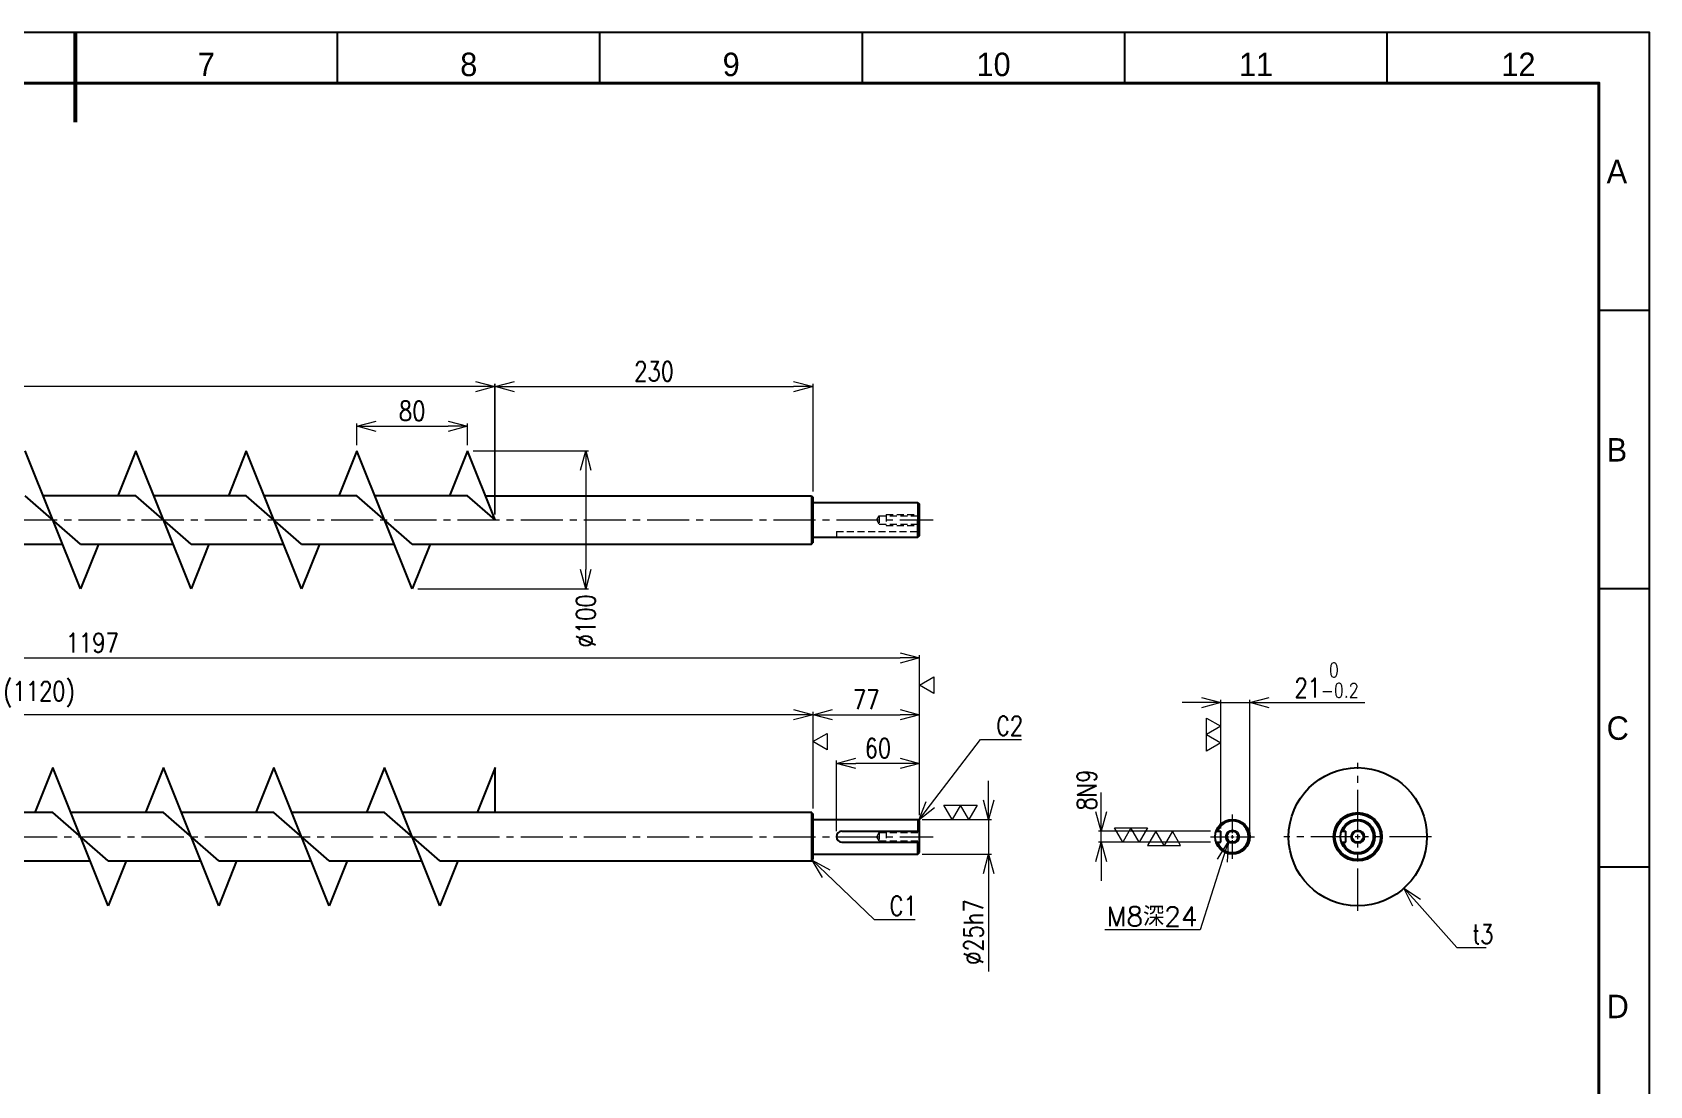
# Model space of a CAD drawing. Header units: millimetres. Extents: x 0 to 5131, y -34 to 1714.
# Drawn here: x 3960 to 5131, y 849 to 1611 of the extents above; entities that cross this region are included whole.
import ezdxf
from ezdxf import colors
from ezdxf.entities.mleader import LeaderData, LeaderLine
from ezdxf.enums import TextEntityAlignment as Align
from ezdxf.math import Vec2, Vec3

# ---------------------------------------------------------------- set-up
doc = ezdxf.new("R2010")
doc.units = ezdxf.units.MM
doc.header["$LTSCALE"] = 1.6
doc.header["$PDMODE"] = 99
doc.header["$PDSIZE"] = 1
doc.linetypes.add('CENTER2', pattern=[28.575, 19.05, -3.175, 3.175, -3.175])
doc.linetypes.add('HIDDEN2', pattern=[4.7625, 3.175, -1.5875])
for name, color, linetype, lineweight in [('01_外形線', 7, 'Continuous', 25), ('02_細線', 5, 'Continuous', 13), ('03_かくれ線', 6, 'HIDDEN2', 13), ('04_中心線', 1, 'CENTER2', 9), ('07_寸法線', 3, 'Continuous', 9), ('99_図枠', 7, 'Continuous', 40)]:
    doc.layers.add(name, color=color, linetype=linetype, lineweight=lineweight)
doc.styles.add('KSS_TXT', font='txt.shx', dxfattribs={"bigfont": 'extfont2.shx'})
doc.styles.add('寸法用', font='simplex.shx', dxfattribs={"width": 0.8, "bigfont": '@extfont2.shx'})
doc.styles.add('表題用', font='MS PGothic.ttf')
doc.dimstyles.new('機械製図用', dxfattribs={"dimtxt": 3.5, "dimasz": 3.5, "dimexe": 2, "dimexo": 0, "dimgap": 1.2, "dimtad": 1, "dimdsep": 46, "dimtxsty": '寸法用', "dimblk": 'OPEN30', "dimcen": 0, "dimclrd": 256, "dimclre": 256, "dimclrt": 7, "dimazin": 2, "dimtm": 1e-09, "dimtfac": 0.75, "dimtmove": 0, "dimatfit": 3, "dimldrblk": 'OPEN30', "dimfxl": 1, "dimlwd": -1, "dimlwe": -1, "dimarcsym": 0})

# ---------------------------------------------------------------- blocks, each defined once
blk = doc.blocks.new('p1ba01')
for p, q in [((0, 0), (-1.5, 2.6)), ((-1.5, 2.6), (1.5, 2.6)), ((1.5, 2.6), (0, 0))]:
    blk.add_line(p, q)
blk = doc.blocks.new('_Open30')
at = {"color": 0, "linetype": 'ByBlock', "lineweight": -2}
for p, q in [((-1, 0.268), (0, 0)), ((0, 0), (-1, -0.268)), ((0, 0), (-1, 0))]:
    blk.add_line(p, q, dxfattribs=at)
blk = doc.blocks.new('*D248')
at = {"layer": '07_寸法線', "transparency": 16777216}
for p, q in [((4733.8, 1047), (4733.8, 1061)), ((4813, 1033), (4731.8, 1033)), ((4733.8, 1025), (4733.8, 1033)), ((4813, 1025), (4731.8, 1025)), ((4733.8, 1011), (4733.8, 997))]:
    blk.add_line(p, q, dxfattribs=at)
at = {"layer": 'Defpoints', "color": 0, "transparency": 16777216}
for p in [(4733.8, 1033), (4817, 1033), (4817, 1025)]:
    blk.add_point(p, dxfattribs=at)
at = {"layer": '07_寸法線', "transparency": 16777216, "xscale": 14, "yscale": 14, "zscale": 14}
for p, rotation in [((4733.8, 1033), 270), ((4733.8, 1025), 90)]:
    blk.add_blockref('_Open30', p, dxfattribs=dict(at, rotation=rotation))
at = {"layer": '07_寸法線', "color": 7, "transparency": 16777216, "insert": (4723.4, 1062.8), "char_height": 14, "attachment_point": 5, "rotation": 90, "style": '寸法用'}
blk.add_mtext('8N9', dxfattribs=at)
blk = doc.blocks.new('p1ba02')
for p, q in [((-1.5, 2.6), (1.5, 2.6)), ((0, 0), (-1.5, 2.6)), ((1.5, 2.6), (0, 0)), ((3, 0), (1.5, 2.6)), ((1.5, 2.6), (4.5, 2.6)), ((4.5, 2.6), (3, 0))]:
    blk.add_line(p, q)
blk = doc.blocks.new('*D249')
at = {"layer": '07_寸法線', "transparency": 16777216}
for p, q in [((4652.4, 1055.5), (4652.4, 1069.5)), ((4604.3, 1041.5), (4654.4, 1041.5)), ((4652.4, 1041.5), (4652.4, 1016.5)), ((4604.3, 1016.5), (4654.4, 1016.5)), ((4652.4, 1002.5), (4652.4, 931.4))]:
    blk.add_line(p, q, dxfattribs=at)
at = {"layer": 'Defpoints', "color": 0, "transparency": 16777216}
for p in [(4600.3, 1041.5), (4600.3, 1016.5), (4652.4, 1016.5)]:
    blk.add_point(p, dxfattribs=at)
at = {"layer": '07_寸法線', "transparency": 16777216, "xscale": 14, "yscale": 14, "zscale": 14}
for p, rotation in [((4652.4, 1041.5), 270), ((4652.4, 1016.5), 90)]:
    blk.add_blockref('_Open30', p, dxfattribs=dict(at, rotation=rotation))
at = {"layer": '07_寸法線', "color": 7, "transparency": 16777216, "insert": (4641.4, 960), "char_height": 14, "attachment_point": 5, "rotation": 90, "style": '寸法用'}
blk.add_mtext('%%C25h7', dxfattribs=at)
blk = doc.blocks.new('*D250')
at = {"layer": '07_寸法線', "transparency": 16777216}
for p, q in [((4542.3, 1033), (4542.3, 1084.1)), ((4588.3, 1082.1), (4556.3, 1082.1)), ((4602.3, 1044.5), (4602.3, 1084.1))]:
    blk.add_line(p, q, dxfattribs=at)
at = {"layer": 'Defpoints', "color": 0, "transparency": 16777216}
for p in [(4542.3, 1082.1), (4602.3, 1040.5), (4542.3, 1029)]:
    blk.add_point(p, dxfattribs=at)
at = {"layer": '07_寸法線', "transparency": 16777216, "xscale": 14, "yscale": 14, "zscale": 14, "rotation": 180}
blk.add_blockref('_Open30', (4542.3, 1082.1), dxfattribs=at)
at = {"layer": '07_寸法線', "transparency": 16777216, "xscale": 14, "yscale": 14, "zscale": 14}
blk.add_blockref('_Open30', (4602.3, 1082.1), dxfattribs=at)
at = {"layer": '07_寸法線', "color": 7, "transparency": 16777216, "insert": (4572.3, 1093.1), "char_height": 14, "attachment_point": 5, "style": '寸法用'}
blk.add_mtext('60', dxfattribs=at)
blk = doc.blocks.new('*D251')
at = {"layer": '07_寸法線', "transparency": 16777216}
for p, q in [((4525.3, 1049.5), (4525.3, 1119.3)), ((4539.3, 1117.3), (4588.3, 1117.3)), ((4602.3, 1044.5), (4602.3, 1119.3))]:
    blk.add_line(p, q, dxfattribs=at)
at = {"layer": 'Defpoints', "color": 0, "transparency": 16777216}
for p in [(4602.3, 1117.3), (4525.3, 1045.5), (4602.3, 1040.5)]:
    blk.add_point(p, dxfattribs=at)
at = {"layer": '07_寸法線', "transparency": 16777216, "xscale": 14, "yscale": 14, "zscale": 14, "rotation": 180}
blk.add_blockref('_Open30', (4525.3, 1117.3), dxfattribs=at)
at = {"layer": '07_寸法線', "transparency": 16777216, "xscale": 14, "yscale": 14, "zscale": 14}
blk.add_blockref('_Open30', (4602.3, 1117.3), dxfattribs=at)
at = {"layer": '07_寸法線', "color": 7, "transparency": 16777216, "insert": (4563.8, 1128.3), "char_height": 14, "attachment_point": 5, "style": '寸法用'}
blk.add_mtext('77', dxfattribs=at)
blk = doc.blocks.new('*D252')
at = {"layer": '07_寸法線', "transparency": 16777216}
for p, q in [((3405.3, 1048.5), (3405.3, 1119.3)), ((4511.3, 1117.3), (3419.3, 1117.3)), ((4525.3, 1049.5), (4525.3, 1119.3))]:
    blk.add_line(p, q, dxfattribs=at)
at = {"layer": 'Defpoints', "color": 0, "transparency": 16777216}
for p in [(3405.3, 1117.3), (3405.3, 1044.5), (4525.3, 1045.5)]:
    blk.add_point(p, dxfattribs=at)
at = {"layer": '07_寸法線', "transparency": 16777216, "xscale": 14, "yscale": 14, "zscale": 14, "rotation": 180}
blk.add_blockref('_Open30', (3405.3, 1117.3), dxfattribs=at)
at = {"layer": '07_寸法線', "transparency": 16777216, "xscale": 14, "yscale": 14, "zscale": 14}
blk.add_blockref('_Open30', (4525.3, 1117.3), dxfattribs=at)
at = {"layer": '07_寸法線', "color": 7, "transparency": 16777216, "insert": (3965.3, 1132), "char_height": 14, "attachment_point": 5, "style": '寸法用'}
blk.add_mtext('(1120)', dxfattribs=at)
blk = doc.blocks.new('*D253')
at = {"layer": '07_寸法線', "transparency": 16777216}
for p, q in [((3405.3, 1048.5), (3405.3, 1160.4)), ((4602.3, 1044.5), (4602.3, 1160.4)), ((3419.3, 1158.4), (4588.3, 1158.4))]:
    blk.add_line(p, q, dxfattribs=at)
at = {"layer": 'Defpoints', "color": 0, "transparency": 16777216}
for p in [(4602.3, 1158.4), (3405.3, 1044.5), (4602.3, 1040.5)]:
    blk.add_point(p, dxfattribs=at)
at = {"layer": '07_寸法線', "transparency": 16777216, "xscale": 14, "yscale": 14, "zscale": 14, "rotation": 180}
blk.add_blockref('_Open30', (3405.3, 1158.4), dxfattribs=at)
at = {"layer": '07_寸法線', "transparency": 16777216, "xscale": 14, "yscale": 14, "zscale": 14}
blk.add_blockref('_Open30', (4602.3, 1158.4), dxfattribs=at)
at = {"layer": '07_寸法線', "color": 7, "transparency": 16777216, "insert": (4003.8, 1169.4), "char_height": 14, "attachment_point": 5, "style": '寸法用'}
blk.add_mtext('1197', dxfattribs=at)
blk = doc.blocks.new('*D258')
at = {"layer": '07_寸法線', "transparency": 16777216}
for p, q in [((4279.3, 1308.3), (4362.9, 1308.3)), ((4360.9, 1294.3), (4360.9, 1222.3)), ((4239.3, 1208.3), (4362.9, 1208.3))]:
    blk.add_line(p, q, dxfattribs=at)
at = {"layer": 'Defpoints', "color": 0, "transparency": 16777216}
for p in [(4275.3, 1308.3), (4235.3, 1208.3), (4360.9, 1208.3)]:
    blk.add_point(p, dxfattribs=at)
at = {"layer": '07_寸法線', "transparency": 16777216, "xscale": 14, "yscale": 14, "zscale": 14}
for p, rotation in [((4360.9, 1308.3), 90), ((4360.9, 1208.3), 270)]:
    blk.add_blockref('_Open30', p, dxfattribs=dict(at, rotation=rotation))
at = {"layer": '07_寸法線', "color": 7, "transparency": 16777216, "insert": (4360.9, 1185.2), "char_height": 14, "attachment_point": 5, "rotation": 90, "style": '寸法用'}
blk.add_mtext('%%C100', dxfattribs=at)
blk = doc.blocks.new('*D256')
at = {"layer": '07_寸法線', "transparency": 16777216}
for p, q in [((4195.3, 1312.3), (4195.3, 1328.1)), ((4209.3, 1326.1), (4261.3, 1326.1)), ((4275.3, 1312.3), (4275.3, 1328.1))]:
    blk.add_line(p, q, dxfattribs=at)
at = {"layer": 'Defpoints', "color": 0, "transparency": 16777216}
for p in [(4275.3, 1326.1), (4195.3, 1308.3), (4275.3, 1308.3)]:
    blk.add_point(p, dxfattribs=at)
at = {"layer": '07_寸法線', "transparency": 16777216, "xscale": 14, "yscale": 14, "zscale": 14, "rotation": 180}
blk.add_blockref('_Open30', (4195.3, 1326.1), dxfattribs=at)
at = {"layer": '07_寸法線', "transparency": 16777216, "xscale": 14, "yscale": 14, "zscale": 14}
blk.add_blockref('_Open30', (4275.3, 1326.1), dxfattribs=at)
at = {"layer": '07_寸法線', "color": 7, "transparency": 16777216, "insert": (4235.3, 1337.1), "char_height": 14, "attachment_point": 5, "style": '寸法用'}
blk.add_mtext('80', dxfattribs=at)
blk = doc.blocks.new('*D257')
at = {"layer": '07_寸法線', "transparency": 16777216}
for p, q in [((4295.3, 1262.3), (4295.3, 1356.8)), ((4309.3, 1354.8), (4511.3, 1354.8)), ((4525.3, 1278.8), (4525.3, 1356.8))]:
    blk.add_line(p, q, dxfattribs=at)
at = {"layer": 'Defpoints', "color": 0, "transparency": 16777216}
for p in [(4525.3, 1354.8), (4525.3, 1274.8), (4295.3, 1258.3)]:
    blk.add_point(p, dxfattribs=at)
at = {"layer": '07_寸法線', "transparency": 16777216, "xscale": 14, "yscale": 14, "zscale": 14, "rotation": 180}
blk.add_blockref('_Open30', (4295.3, 1354.8), dxfattribs=at)
at = {"layer": '07_寸法線', "transparency": 16777216, "xscale": 14, "yscale": 14, "zscale": 14}
blk.add_blockref('_Open30', (4525.3, 1354.8), dxfattribs=at)
at = {"layer": '07_寸法線', "color": 7, "transparency": 16777216, "insert": (4410.3, 1365.8), "char_height": 14, "attachment_point": 5, "style": '寸法用'}
blk.add_mtext('230', dxfattribs=at)
blk = doc.blocks.new('*D255')
at = {"layer": '07_寸法線', "transparency": 16777216}
for p, q in [((3415, 1262.3), (3415, 1356.8)), ((4281, 1354.8), (3429, 1354.8)), ((4295, 1262.3), (4295, 1356.8))]:
    blk.add_line(p, q, dxfattribs=at)
at = {"layer": 'Defpoints', "color": 0, "transparency": 16777216}
for p in [(3415, 1354.8), (3415, 1258.3), (4295, 1258.3)]:
    blk.add_point(p, dxfattribs=at)
at = {"layer": '07_寸法線', "transparency": 16777216, "xscale": 14, "yscale": 14, "zscale": 14, "rotation": 180}
blk.add_blockref('_Open30', (3415, 1354.8), dxfattribs=at)
at = {"layer": '07_寸法線', "transparency": 16777216, "xscale": 14, "yscale": 14, "zscale": 14}
blk.add_blockref('_Open30', (4295, 1354.8), dxfattribs=at)
at = {"layer": '07_寸法線', "color": 7, "transparency": 16777216, "insert": (3855, 1369.5), "char_height": 14, "attachment_point": 5, "style": '寸法用'}
blk.add_mtext('11x80=880(右巻き)', dxfattribs=at)
blk = doc.blocks.new('*U245')
at = {"layer": '04_中心線', "color": 0, "linetype": 'CENTER2', "transparency": 16777216}
for p, q in [((0, 3.5), (0, 53.5)), ((-53.5, 0), (-3.5, 0)), ((3.5, 0), (53.5, 0)), ((0, -53.5), (0, -3.5))]:
    blk.add_line(p, q, dxfattribs=at)
at = {"layer": '04_中心線', "color": 0, "linetype": 'Continuous', "transparency": 16777216}
for p, q in [((-1.75, 0), (1.75, 0)), ((0, -1.75), (0, 1.75))]:
    blk.add_line(p, q, dxfattribs=at)
blk = doc.blocks.new('*U246')
at = {"layer": '04_中心線', "color": 0, "linetype": 'CENTER2', "transparency": 16777216}
for p, q in [((0, 2.5), (0, 16)), ((-16, 0), (-2.5, 0)), ((2.5, 0), (16, 0)), ((0, -16), (0, -2.5))]:
    blk.add_line(p, q, dxfattribs=at)
at = {"layer": '04_中心線', "color": 0, "linetype": 'Continuous', "transparency": 16777216}
for p, q in [((-1.25, 0), (1.25, 0)), ((0, -1.25), (0, 1.25))]:
    blk.add_line(p, q, dxfattribs=at)
blk = doc.blocks.new('*D247')
at = {"layer": '07_寸法線', "transparency": 16777216}
for p, q in [((4806.3, 1126.1), (4792.3, 1126.1)), ((4820.3, 1035), (4820.3, 1128.1)), ((4820.3, 1126.1), (4841.3, 1126.1)), ((4841.3, 1031), (4841.3, 1128.1)), ((4855.3, 1126.1), (4924.5, 1126.1))]:
    blk.add_line(p, q, dxfattribs=at)
at = {"layer": 'Defpoints', "color": 0, "transparency": 16777216}
for p in [(4841.3, 1126.1), (4820.3, 1033), (4841.3, 1029)]:
    blk.add_point(p, dxfattribs=at)
at = {"layer": '07_寸法線', "transparency": 16777216, "xscale": 14, "yscale": 14, "zscale": 14}
blk.add_blockref('_Open30', (4820.3, 1126.1), dxfattribs=at)
at = {"layer": '07_寸法線', "transparency": 16777216, "xscale": 14, "yscale": 14, "zscale": 14, "rotation": 180}
blk.add_blockref('_Open30', (4841.3, 1126.1), dxfattribs=at)
at = {"layer": '07_寸法線', "color": 7, "transparency": 16777216, "insert": (4896.9, 1142.3), "char_height": 14, "attachment_point": 5, "style": '寸法用'}
blk.add_mtext('21{\\H10.5;\\S 0^ -0.2;}', dxfattribs=at)

msp = doc.modelspace()

# ---------------------------------------------------------------- linework, layer by layer
at = {"color": 0}
for p, q in [((3995.253, 1208.289), (3955.253, 1308.289)), ((4035.253, 1308.289), (4022.253, 1275.789)), ((4075.253, 1208.289), (4035.253, 1308.289)), ((4115.253, 1308.289), (4102.253, 1275.789)), ((4155.253, 1208.289), (4115.253, 1308.289)), ((4195.253, 1308.289), (4182.253, 1275.789)), ((4235.253, 1208.289), (4195.253, 1308.289)), ((4275.253, 1308.289), (4262.253, 1275.789)), ((4295.253, 1258.289), (4275.253, 1308.289)), ((3995.253, 1240.789), (3955.253, 1275.789)), ((4075.253, 1240.789), (4035.253, 1275.789)), ((4155.253, 1240.789), (4115.253, 1275.789)), ((4235.253, 1240.789), (4195.253, 1275.789)), ((4295.253, 1258.289), (4275.253, 1275.789)), ((4288.253, 1275.789), (4524.253, 1275.789)), ((4008.253, 1240.789), (3995.253, 1208.289)), ((4088.253, 1240.789), (4075.253, 1208.289)), ((4168.253, 1240.789), (4155.253, 1208.289)), ((4235.253, 1240.789), (4524.253, 1240.789)), ((4248.253, 1240.789), (4235.253, 1208.289)), ((3975.253, 1078.985), (3962.253, 1046.485)), ((4015.253, 978.985), (3975.253, 1078.985)), ((4055.253, 1078.985), (4042.253, 1046.485)), ((4095.253, 978.985), (4055.253, 1078.985)), ((4135.253, 1078.985), (4122.253, 1046.485)), ((4175.253, 978.985), (4135.253, 1078.985)), ((4215.253, 1078.985), (4202.253, 1046.485)), ((4255.253, 978.985), (4215.253, 1078.985)), ((4295.253, 1078.985), (4282.253, 1046.485)), ((4295.253, 1046.485), (4295.253, 1078.985)), ((4015.253, 1011.485), (3975.253, 1046.485)), ((4095.253, 1011.485), (4055.253, 1046.485)), ((4175.253, 1011.485), (4135.253, 1046.485)), ((4255.253, 1011.485), (4215.253, 1046.485)), ((4546.253, 1032.985), (4602.253, 1032.985)), ((4546.253, 1024.985), (4602.253, 1024.985)), ((4028.253, 1011.485), (4015.253, 978.985)), ((4108.253, 1011.485), (4095.253, 978.985)), ((4188.253, 1011.485), (4175.253, 978.985)), ((4255.253, 1011.485), (4524.553, 1011.485)), ((4268.253, 1011.485), (4255.253, 978.985))]:
    msp.add_line(p, q, dxfattribs=at)
for p, q in [((4524.253, 1275.789), (4524.253, 1240.789)), ((4524.253, 1275.789), (4525.253, 1274.789)), ((4525.253, 1274.789), (4525.253, 1241.789)), ((4525.253, 1270.789), (4601.253, 1270.789)), ((4601.253, 1270.789), (4602.253, 1269.789)), ((4601.253, 1270.789), (4601.253, 1258.289)), ((4602.253, 1246.789), (4602.253, 1269.789)), ((4601.253, 1245.789), (4601.253, 1258.289)), ((4524.253, 1240.789), (4525.253, 1241.789)), ((4525.253, 1245.789), (4601.253, 1245.789)), ((4601.253, 1245.789), (4602.253, 1246.789)), ((4524.253, 1046.485), (4524.253, 1011.485)), ((4524.253, 1046.485), (4525.253, 1045.485)), ((4525.253, 1045.485), (4525.253, 1012.485)), ((4525.253, 1041.485), (4601.253, 1041.485)), ((4601.253, 1041.485), (4602.253, 1040.485)), ((4601.253, 1041.485), (4601.253, 1032.985)), ((4602.253, 1017.485), (4602.253, 1040.485)), ((4601.253, 1016.485), (4601.253, 1024.985)), ((4524.253, 1011.485), (4525.253, 1012.485)), ((4525.253, 1016.485), (4601.253, 1016.485)), ((4601.253, 1016.485), (4602.253, 1017.485))]:
    msp.add_line(p, q)
for points in [[(4035.253, 1275.789), (3968.253, 1275.789)], [(4115.253, 1275.789), (4048.253, 1275.789)], [(4195.253, 1275.789), (4128.253, 1275.789)], [(4275.253, 1275.789), (4208.253, 1275.789)], [(3915.253, 1240.789), (3982.253, 1240.789)], [(3995.253, 1240.789), (4062.253, 1240.789)], [(4075.253, 1240.789), (4142.253, 1240.789)], [(4155.253, 1240.789), (4222.253, 1240.789)], [(3975.253, 1046.485), (3908.253, 1046.485)], [(4055.253, 1046.485), (3988.253, 1046.485)], [(4135.253, 1046.485), (4068.253, 1046.485)], [(4215.253, 1046.485), (4148.253, 1046.485)], [(4524.553, 1046.485), (4228.253, 1046.485)], [(3935.253, 1011.485), (4002.253, 1011.485)], [(4015.253, 1011.485), (4082.253, 1011.485)], [(4095.253, 1011.485), (4162.253, 1011.485)], [(4175.253, 1011.485), (4242.253, 1011.485)]]:
    msp.add_lwpolyline(points, dxfattribs=at)
msp.add_circle((4919.434, 1028.985), 50, dxfattribs=at)
for radius in [17.5, 16.5]:
    msp.add_circle((4919.434, 1028.985), radius)
msp.add_arc((4546.253, 1028.985), 4, 90, 270, dxfattribs=at)
at = {"layer": '01_外形線'}
for p, q in [((4816.97, 1032.985), (4820.313, 1032.985)), ((4820.313, 1024.985), (4820.313, 1032.985)), ((4907.591, 1032.985), (4910.934, 1032.985)), ((4910.934, 1024.985), (4910.934, 1032.985)), ((4816.97, 1024.985), (4820.313, 1024.985)), ((4907.591, 1024.985), (4910.934, 1024.985))]:
    msp.add_line(p, q, dxfattribs=at)
for centre, radius in [((4828.813, 1028.985), 12.5), ((4828.813, 1028.985), 4), ((4919.434, 1028.985), 12.5), ((4919.434, 1028.985), 4)]:
    msp.add_circle(centre, radius, dxfattribs=at)
for centre in [(4828.813, 1028.985), (4919.434, 1028.985)]:
    msp.add_arc(centre, 11.5, 200.354406, 159.645594, dxfattribs=at)
at = {"layer": '02_細線'}
for centre in [(4828.813, 1028.985), (4919.434, 1028.985)]:
    msp.add_circle(centre, 5, dxfattribs=at)
at = {"layer": '03_かくれ線'}
for p, q in [((4571.522, 1258.289), (4573.253, 1261.289)), ((4573.253, 1255.289), (4571.522, 1258.289)), ((4573.253, 1261.289), (4573.253, 1255.289)), ((4573.253, 1261.289), (4602.253, 1261.289)), ((4573.253, 1255.289), (4602.253, 1255.289)), ((4578.253, 1262.289), (4602.253, 1262.289)), ((4578.253, 1262.289), (4578.253, 1254.289)), ((4578.253, 1254.289), (4602.253, 1254.289)), ((4542.253, 1249.789), (4542.253, 1245.789)), ((4542.253, 1249.789), (4602.253, 1249.789)), ((4571.522, 1028.985), (4573.253, 1031.985)), ((4573.253, 1031.985), (4573.253, 1025.985)), ((4573.253, 1031.985), (4602.253, 1031.985)), ((4578.253, 1032.985), (4602.253, 1032.985)), ((4578.253, 1032.985), (4578.253, 1024.985)), ((4573.253, 1025.985), (4571.522, 1028.985)), ((4573.253, 1025.985), (4602.253, 1025.985)), ((4578.253, 1024.985), (4602.253, 1024.985))]:
    msp.add_line(p, q, dxfattribs=at)
at = {"layer": '04_中心線'}
for p, q in [((3399.37, 1258.289), (4612.253, 1258.289)), ((3399.37, 1028.985), (4612.253, 1028.985))]:
    msp.add_line(p, q, dxfattribs=at)
at = {"layer": '99_図枠', "lineweight": 53}
msp.add_line((3991.382, 1611.12), (3991.382, 1546.063), dxfattribs=at)
at = {"layer": '99_図枠', "lineweight": 25}
for p, q in [((4181.264, 1574.349), (4181.264, 1611.12)), ((4371.146, 1574.349), (4371.146, 1611.12)), ((4561.028, 1574.349), (4561.028, 1611.12)), ((4561.028, 1574.349), (4561.028, 1611.12)), ((4750.91, 1574.349), (4750.91, 1611.12)), ((4940.792, 1574.349), (4940.792, 1611.12)), ((5130.674, 1409.709), (5093.903, 1409.709)), ((5130.674, 1208.299), (5093.903, 1208.299)), ((5130.674, 1006.888), (5093.903, 1006.888))]:
    msp.add_line(p, q, dxfattribs=at)
at = {"layer": '99_図枠'}
msp.add_lwpolyline([(2962.292, 36.607), (5093.903, 36.607), (5093.903, 1574.349), (2962.292, 1574.349)], close=True, dxfattribs=at)
at = {"layer": 'Defpoints'}
msp.add_lwpolyline([(2852.09, 0), (5130.674, 0), (5130.674, 1611.12), (2852.09, 1611.12)], close=True, dxfattribs=at)

# ---------------------------------------------------------------- block references
at = {"layer": '04_中心線', "linetype": 'CENTER2', "rotation": 90.00000000000001}
msp.add_blockref('*U245', (4919.434, 1028.985), dxfattribs=at)
at = {"layer": '04_中心線', "linetype": 'CENTER2'}
msp.add_blockref('*U246', (4828.813, 1028.985), dxfattribs=at)
at = {"layer": '07_寸法線', "yscale": 4, "zscale": 4}
for name, p, xscale, rotation in [('p1ba01', (4602.253, 1138.695), 4, 270), ('p1ba02', (4820.313, 1096.903), 4, 90), ('p1ba01', (4525.253, 1097.812), 4, 270), ('p1ba02', (4773.298, 1032.985), -4, 180)]:
    msp.add_blockref(name, p, dxfattribs=dict(at, xscale=xscale, rotation=rotation))
at = {"layer": '07_寸法線', "xscale": 4, "yscale": 4, "zscale": 4}
for p in [(4626.032, 1041.485), (4749.384, 1024.985)]:
    msp.add_blockref('p1ba02', p, dxfattribs=at)

# ---------------------------------------------------------------- texts
at = {"layer": '99_図枠', "lineweight": 13, "style": '表題用'}
for s, height, p in [('7', 16.971, (4086.323, 1574.349)), ('8', 16.971, (4276.205, 1574.349)), ('9', 16.971, (4466.087, 1574.349)), ('10', 16.9714, (4655.969, 1574.349)), ('11', 16.9714, (4845.851, 1574.349)), ('12', 16.9714, (5035.733, 1574.349))]:
    msp.add_text(s, height=height, dxfattribs=at).set_placement(p, align=Align.BOTTOM_CENTER)
for s, p in [('A', (5099.56, 1510.415)), ('B', (5099.56, 1309.004)), ('C', (5099.56, 1107.594)), ('D', (5099.56, 906.183))]:
    msp.add_text(s, height=16.971, dxfattribs=at).set_placement(p, align=Align.MIDDLE_LEFT)

# ---------------------------------------------------------------- dimensions: what is measured, and where the dimension line sits
at = {"layer": '07_寸法線'}
for base, p1, p2, angle, text, picture, middle in [((3414.953, 1354.788), (4294.953, 1258.289), (3414.953, 1258.289), 180, '11x80=<>(右巻き)', '*D255', (3854.953, 1369.455)), ((4652.43, 1016.485), (4600.253, 1041.485), (4600.253, 1016.485), 270, '%%C<>h7', '*D249', (4641.43, 959.952))]:
    dim = msp.add_linear_dim(base=base, p1=p1, p2=p2, angle=angle, text=text, dimstyle='機械製図用', override={"dimtxt": 14, "dimasz": 14, "dimexo": 4, "dimgap": 4}, dxfattribs=at)
    dim.commit()
    dim.dimension.update_dxf_attribs({"geometry": picture, "text_midpoint": middle})
for base, p1, p2, override, picture, middle in [((4525.253, 1354.788), (4295.253, 1258.289), (4525.253, 1274.789), {"dimtxt": 14, "dimasz": 14, "dimexo": 4, "dimgap": 4}, '*D257', (4410.253, 1365.788)), ((4275.253, 1326.115), (4195.253, 1308.289), (4275.253, 1308.289), {"dimtxt": 14, "dimasz": 14, "dimexo": 4, "dimgap": 4}, '*D256', (4235.253, 1337.115)), ((4841.313, 1126.094), (4820.313, 1032.985), (4841.313, 1028.985), {"dimtxt": 14, "dimasz": 14, "dimexo": 2, "dimgap": 4, "dimtol": 1, "dimlim": 0, "dimtm": 0.2}, '*D247', (4896.913, 1142.344))]:
    dim = msp.add_linear_dim(base=base, p1=p1, p2=p2, angle=180, dimstyle='機械製図用', override=override, dxfattribs=at)
    dim.commit()
    dim.dimension.update_dxf_attribs({"geometry": picture, "text_midpoint": middle})
for base, p1, p2, text, picture, middle in [((4360.851, 1208.289), (4275.253, 1308.289), (4235.253, 1208.289), '%%C<>', '*D258', (4360.851, 1185.185)), ((4733.82, 1032.985), (4816.97, 1024.985), (4816.97, 1032.985), '<>N9', '*D248', (4723.434, 1062.766))]:
    dim = msp.add_linear_dim(base=base, p1=p1, p2=p2, angle=90, text=text, dimstyle='機械製図用', override={"dimtxt": 14, "dimasz": 14, "dimexo": 4, "dimgap": 4, "dimtmove": 2}, dxfattribs=at)
    dim.commit()
    dim.dimension.update_dxf_attribs({"geometry": picture, "text_midpoint": middle, "dimtype": 160})
for base, p1, p2, picture, middle in [((4602.253, 1158.443), (3405.253, 1044.485), (4602.253, 1040.485), '*D253', (4003.753, 1169.443)), ((4602.253, 1117.346), (4525.253, 1045.485), (4602.253, 1040.485), '*D251', (4563.753, 1128.346)), ((4542.253, 1082.116), (4602.253, 1040.485), (4542.253, 1028.985), '*D250', (4572.253, 1093.116))]:
    dim = msp.add_linear_dim(base=base, p1=p1, p2=p2, dimstyle='機械製図用', override={"dimtxt": 14, "dimasz": 14, "dimexo": 4, "dimgap": 4}, dxfattribs=at)
    dim.commit()
    dim.dimension.update_dxf_attribs({"geometry": picture, "text_midpoint": middle})
dim = msp.add_linear_dim(base=(3405.253, 1117.346), p1=(4525.253, 1045.485), p2=(3405.253, 1044.485), text='(<>)', dimstyle='機械製図用', override={"dimtxt": 14, "dimasz": 14, "dimexo": 4, "dimgap": 4}, dxfattribs=at)
dim.commit()
dim.dimension.update_dxf_attribs({"geometry": '*D252', "text_midpoint": (3965.253, 1132.012)})

# ---------------------------------------------------------------- leaders
ml = msp.add_multileader_mtext('Standard', dxfattribs=at)
ml.set_content('C2', color=7, style='寸法用')
ml.set_leader_properties(color=256, linetype='ByLayer', lineweight=-1)
ml.set_arrow_properties(name='OPEN30')
ml.build(insert=Vec2(0, 0))
ml.multileader.update_dxf_attribs({"has_dogleg": 0, "text_left_attachment_type": 6, "text_right_attachment_type": 6, "arrow_head_size": 14})
ctx = ml.context
ctx.base_point, ctx.char_height, ctx.arrow_head_size, ctx.landing_gap_size, ctx.plane_origin = Vec3(4646.53, 1099.485), 14, 14, 11.2, Vec3(4878.337, 800.963)
ctx.left_attachment, ctx.right_attachment = 6, 6
notes = []
notes.append((ctx, [(0, (1, 1, 0), (4601.73, 1099.485), (1, 0), 44.8, [(0, [(4601.753, 1040.985)], 0, [])])]))
ctx.mtext.insert, ctx.mtext.width, ctx.mtext.defined_height, ctx.mtext.line_spacing_factor, ctx.mtext.flow_direction = Vec3(4657.73, 1116.285), 100, 17.693, 3, 5
ml = msp.add_multileader_mtext('Standard', dxfattribs=at)
ml.set_content('M8深24', color=7, style='KSS_TXT')
ml.set_leader_properties(color=256, linetype='ByLayer', lineweight=-1)
ml.set_arrow_properties(name='OPEN30')
ml.build(insert=Vec2(0, 0))
ml.multileader.update_dxf_attribs({"has_dogleg": 0, "text_left_attachment_type": 6, "text_right_attachment_type": 6, "arrow_head_size": 14})
ctx = ml.context
ctx.base_point, ctx.char_height, ctx.arrow_head_size, ctx.plane_origin = Vec3(4733.355, 961.512), 14, 14, Vec3(4733.684, 1003.298)
ctx.left_attachment, ctx.right_attachment, ctx.text_align_type = 6, 6, 2
notes.append((ctx, [(0, (1, 1, 0), (4813.489, 961.512), (-1, 0), 8, [(0, [(4825.722, 1025.055)], 0, [])])]))
ctx.mtext.insert, ctx.mtext.alignment, ctx.mtext.flow_direction = Vec3(4803.489, 978.312), 3, 5
ml = msp.add_multileader_mtext('Standard', dxfattribs=at)
ml.set_content('C1', color=7, style='寸法用')
ml.set_leader_properties(color=256, linetype='ByLayer', lineweight=-1)
ml.set_arrow_properties(name='OPEN30')
ml.build(insert=Vec2(0, 0))
ml.multileader.update_dxf_attribs({"has_dogleg": 0, "text_left_attachment_type": 6, "text_right_attachment_type": 6, "arrow_head_size": 14})
ctx = ml.context
ctx.base_point, ctx.char_height, ctx.arrow_head_size, ctx.landing_gap_size, ctx.plane_origin = Vec3(4569.53, 969.175), 14, 14, 11.2, Vec3(4801.337, 771.963)
ctx.left_attachment, ctx.right_attachment = 6, 6
notes.append((ctx, [(0, (1, 1, 0), (4524.73, 969.175), (1, 0), 44.8, [(0, [(4524.753, 1011.985)], 0, [])])]))
ctx.mtext.insert, ctx.mtext.width, ctx.mtext.defined_height, ctx.mtext.line_spacing_factor, ctx.mtext.flow_direction = Vec3(4580.73, 985.975), 100, 17.693, 3, 5
ml = msp.add_multileader_mtext('Standard', dxfattribs=at)
ml.set_content('t3', color=7, style='寸法用')
ml.set_leader_properties(color=256, linetype='ByLayer', lineweight=-1)
ml.set_arrow_properties(name='OPEN30')
ml.build(insert=Vec2(0, 0))
ml.multileader.update_dxf_attribs({"has_dogleg": 0, "text_left_attachment_type": 6, "text_right_attachment_type": 6, "arrow_head_size": 14})
ctx = ml.context
ctx.base_point, ctx.char_height, ctx.arrow_head_size, ctx.landing_gap_size, ctx.plane_origin = Vec3(4991.175, 948.8), 14, 14, 11.2, Vec3(5201.017, 788.963)
ctx.left_attachment, ctx.right_attachment = 6, 6
notes.append((ctx, [(0, (1, 1, 0), (4946.375, 948.8), (1, 0), 44.8, [(0, [(4952.773, 991.722)], 0, [])])]))
ctx.mtext.insert, ctx.mtext.width, ctx.mtext.defined_height, ctx.mtext.line_spacing_factor, ctx.mtext.flow_direction = Vec3(5002.375, 965.6), 10, 17.693, 4, 5
for ctx, leaders in notes:
    for number, flags, end, landing, length, lines in leaders:
        leader = LeaderData()
        leader.index, (leader.has_last_leader_line, leader.has_dogleg_vector, leader.attachment_direction) = number, flags
        leader.last_leader_point, leader.dogleg_vector, leader.dogleg_length = Vec3(end), Vec3(landing), length
        for number, points, colour, breaks in lines:
            line = LeaderLine()
            line.index, line.vertices, line.color, line.breaks = number, Vec3.list(points), colors.encode_raw_color(colour), breaks
            leader.lines.append(line)
        ctx.leaders.append(leader)

doc.saveas('drawing.dxf')
